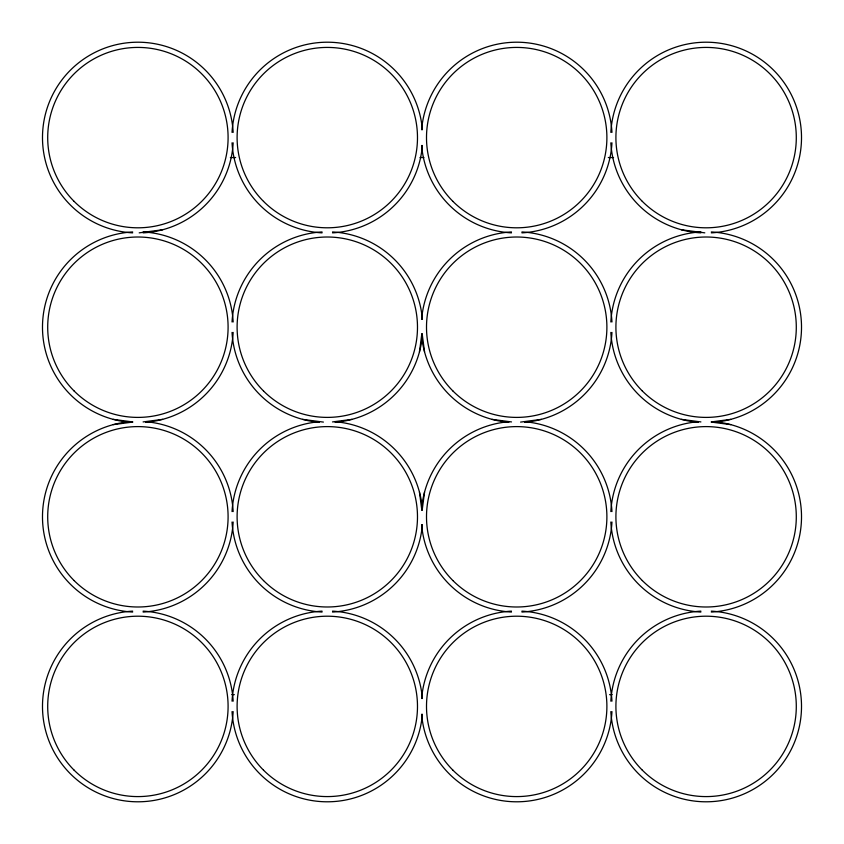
<?xml version="1.0" encoding="UTF-8"?>
<svg xmlns="http://www.w3.org/2000/svg" width="844" height="844" viewBox="0 0 844 844"><rect width="100%" height="100%" fill="white"/><g stroke="black" fill="none" stroke-linecap="round" stroke-linejoin="round"><path stroke-width="1.27" d="M419.457 351.895L421.852 333.697M422.148 510.303L424.543 492.105M139.197 232.849L162.586 229.768M113.201 424.637L132.698 422.074M143.1 421.926L162.586 419.362M332.494 421.926L351.99 419.362M520.6 422.095L541.394 419.362M711.302 421.926L730.798 419.362M230.38 157.554L235.645 157.554M419.995 157.554L423.941 157.554M608.292 157.554L613.556 157.554M231.699 694.633L234.326 694.633M609.611 694.633L612.238 694.633M681.414 229.768L704.803 232.849M711.302 422.074L730.798 424.637M681.414 419.362L700.9 421.926M492.01 419.362L511.506 421.926M302.606 419.362L323.4 422.095M113.201 419.362L132.698 421.926M422.148 333.697L424.543 351.895M419.457 492.105L421.852 510.303M610.834 132.381A95.404 95.404 0 0 1 707.842 42.221A95.404 95.404 0 0 1 801.494 135.863A95.404 95.404 0 0 1 711.334 232.87M700.879 232.87A95.404 95.404 0 0 1 610.834 142.836M711.334 231.942A95.404 95.404 0 0 1 801.505 325.889A95.404 95.404 0 0 1 713.961 422.285M698.241 422.285A95.404 95.404 0 0 1 610.834 332.43M610.834 321.975A95.404 95.404 0 0 1 700.879 231.942M713.961 421.715A95.404 95.404 0 0 1 801.505 518.111A95.404 95.404 0 0 1 711.334 612.058M700.879 612.058A95.404 95.404 0 0 1 610.834 522.025M610.834 511.569A95.404 95.404 0 0 1 698.241 421.715M711.334 611.13A95.404 95.404 0 0 1 801.494 708.137A95.404 95.404 0 0 1 707.842 801.779A95.404 95.404 0 0 1 610.834 711.619M610.834 701.164A95.404 95.404 0 0 1 700.879 611.13M611.963 522.025A95.404 95.404 0 0 1 521.93 612.058M511.475 612.058A95.404 95.404 0 0 1 421.62 524.651M421.62 508.943A95.404 95.404 0 0 1 508.848 421.715M524.557 421.715A95.404 95.404 0 0 1 611.963 511.569M611.963 711.619A95.404 95.404 0 0 1 518.016 801.789A95.404 95.404 0 0 1 421.62 714.246M421.62 698.537A95.404 95.404 0 0 1 511.475 611.13M521.93 611.13A95.404 95.404 0 0 1 611.963 701.164M611.963 142.836A95.404 95.404 0 0 1 521.93 232.87M511.475 232.87A95.404 95.404 0 0 1 421.62 145.463M421.62 129.754A95.404 95.404 0 0 1 518.016 42.211A95.404 95.404 0 0 1 611.963 132.381M611.963 332.43A95.404 95.404 0 0 1 524.557 422.285M508.848 422.285A95.404 95.404 0 0 1 421.62 335.057M421.62 319.348A95.404 95.404 0 0 1 511.475 231.942M521.93 231.942A95.404 95.404 0 0 1 611.963 321.975M422.38 145.463A95.404 95.404 0 0 1 332.525 232.87M322.07 232.87A95.404 95.404 0 0 1 232.037 142.836M232.037 132.381A95.404 95.404 0 0 1 325.984 42.211A95.404 95.404 0 0 1 422.38 129.754M422.38 335.057A95.404 95.404 0 0 1 335.152 422.285M319.443 422.285A95.404 95.404 0 0 1 232.037 332.43M232.037 321.975A95.404 95.404 0 0 1 322.07 231.942M332.525 231.942A95.404 95.404 0 0 1 422.38 319.348M422.38 524.651A95.404 95.404 0 0 1 332.525 612.058M322.07 612.058A95.404 95.404 0 0 1 232.037 522.025M232.037 511.569A95.404 95.404 0 0 1 319.443 421.715M335.152 421.715A95.404 95.404 0 0 1 422.38 508.943M422.38 714.246A95.404 95.404 0 0 1 325.984 801.789A95.404 95.404 0 0 1 232.037 711.619M232.037 701.164A95.404 95.404 0 0 1 322.07 611.13M332.525 611.13A95.404 95.404 0 0 1 422.38 698.537M233.166 142.836A95.404 95.404 0 0 1 143.121 232.87M132.666 232.87A95.404 95.404 0 0 1 42.506 135.863A95.404 95.404 0 0 1 136.158 42.221A95.404 95.404 0 0 1 233.166 132.381M233.166 332.43A95.404 95.404 0 0 1 145.759 422.285M130.039 422.285A95.404 95.404 0 0 1 42.495 325.889A95.404 95.404 0 0 1 132.666 231.942M143.121 231.942A95.404 95.404 0 0 1 233.166 321.975M233.166 522.025A95.404 95.404 0 0 1 143.121 612.058M132.666 612.058A95.404 95.404 0 0 1 42.495 518.111A95.404 95.404 0 0 1 130.039 421.715M145.759 421.715A95.404 95.404 0 0 1 233.166 511.569M233.166 711.619A95.404 95.404 0 0 1 136.158 801.779A95.404 95.404 0 0 1 42.506 708.137A95.404 95.404 0 0 1 132.666 611.13M143.121 611.13A95.404 95.404 0 0 1 233.166 701.164M642.326 201.389A90.192 90.192 0 0 0 793.223 160.951A90.192 90.192 0 0 0 682.754 50.492A90.192 90.192 0 0 0 642.326 201.389M642.326 390.983A90.192 90.192 0 0 0 793.223 350.545A90.192 90.192 0 0 0 682.754 240.086A90.192 90.192 0 0 0 642.326 390.983M642.326 580.577A90.192 90.192 0 0 0 793.223 540.139A90.192 90.192 0 0 0 682.754 429.68A90.192 90.192 0 0 0 642.326 580.577M642.326 770.171A90.192 90.192 0 0 0 793.223 729.733A90.192 90.192 0 0 0 682.754 619.274A90.192 90.192 0 0 0 642.326 770.171M452.922 580.577A90.192 90.192 0 0 0 603.819 540.139A90.192 90.192 0 0 0 493.36 429.68A90.192 90.192 0 0 0 452.922 580.577M452.922 770.171A90.192 90.192 0 0 0 603.819 729.733A90.192 90.192 0 0 0 493.36 619.274A90.192 90.192 0 0 0 452.922 770.171M452.922 201.389A90.192 90.192 0 0 0 603.819 160.951A90.192 90.192 0 0 0 493.36 50.492A90.192 90.192 0 0 0 452.922 201.389M452.922 390.983A90.192 90.192 0 0 0 603.819 350.545A90.192 90.192 0 0 0 493.36 240.086A90.192 90.192 0 0 0 452.922 390.983M263.528 201.389A90.192 90.192 0 0 0 414.415 160.951A90.192 90.192 0 0 0 303.956 50.492A90.192 90.192 0 0 0 263.528 201.389M263.528 390.983A90.192 90.192 0 0 0 414.415 350.545A90.192 90.192 0 0 0 303.956 240.086A90.192 90.192 0 0 0 263.528 390.983M263.528 580.577A90.192 90.192 0 0 0 414.415 540.139A90.192 90.192 0 0 0 303.956 429.68A90.192 90.192 0 0 0 263.528 580.577M263.528 770.171A90.192 90.192 0 0 0 414.415 729.733A90.192 90.192 0 0 0 303.956 619.274A90.192 90.192 0 0 0 263.528 770.171M74.124 201.389A90.192 90.192 0 0 0 225.021 160.951A90.192 90.192 0 0 0 114.552 50.492A90.192 90.192 0 0 0 74.124 201.389M74.124 390.983A90.192 90.192 0 0 0 225.021 350.545A90.192 90.192 0 0 0 114.552 240.086A90.192 90.192 0 0 0 74.124 390.983M74.124 580.577A90.192 90.192 0 0 0 225.021 540.139A90.192 90.192 0 0 0 114.552 429.68A90.192 90.192 0 0 0 74.124 580.577M74.124 770.171A90.192 90.192 0 0 0 225.021 729.733A90.192 90.192 0 0 0 114.552 619.274A90.192 90.192 0 0 0 74.124 770.171"/></g></svg>
